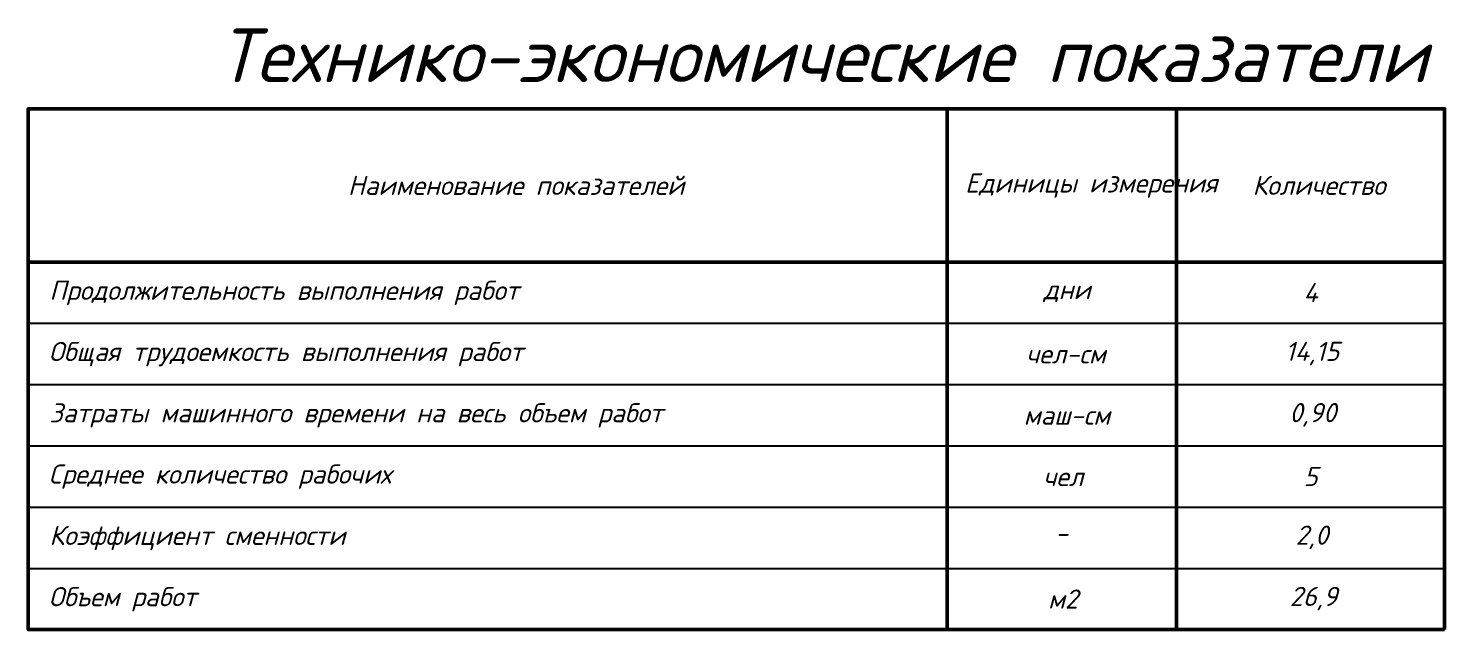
# Model space of a CAD drawing. Header units: millimetres. Extents: x 2279 to 5236, y 896 to 2828.
# Drawn here: x 4143.7 to 4328.7, y 1135.8 to 1214.3 of the extents above; entities that cross this region are included whole.
import ezdxf

# ---------------------------------------------------------------- set-up
doc = ezdxf.new("R2010")
doc.units = ezdxf.units.MM
doc.layers.add('PDF _!!ТОНКАЯ', color=7, linetype='Continuous')
doc.layers.add('PDF _Текст', color=7, linetype='Continuous')
doc.styles.add('PDF ISOCPEUR Italic', font='isocpeui.ttf')

msp = doc.modelspace()

# ---------------------------------------------------------------- linework, layer by layer
at = {"layer": 'PDF _!!ТОНКАЯ', "lineweight": 50}
msp.add_lwpolyline([(4328.68, 1135.8), (4143.68, 1135.8), (4143.68, 1203.83), (4328.68, 1203.83)], close=True, dxfattribs=at)
for points in [[(4263.7, 1203.83), (4263.7, 1135.8)], [(4293.67, 1203.83), (4293.67, 1135.8)], [(4143.68, 1183.81), (4328.68, 1183.81)]]:
    msp.add_lwpolyline(points, dxfattribs=at)
at = {"layer": 'PDF _!!ТОНКАЯ', "lineweight": 25}
for points in [[(4143.68, 1175.81), (4328.68, 1175.81)], [(4143.68, 1167.8), (4328.68, 1167.8)], [(4143.68, 1159.8), (4328.68, 1159.8)], [(4143.68, 1151.8), (4328.68, 1151.8)], [(4143.68, 1143.8), (4328.68, 1143.8)]]:
    msp.add_lwpolyline(points, dxfattribs=at)

# ---------------------------------------------------------------- texts
at = {"layer": 'PDF _Текст', "attachment_point": 7, "style": 'PDF ISOCPEUR Italic'}
for s, insert, char_height in [('Технико-экономические показатели', (4168.45, 1207.3), 6.9997), ('Единицы измерения', (4266.03, 1192.2), 2.4999), ('Наименование показателей', (4185.42, 1192.57), 2.4999), ('Количество', (4303.58, 1192.57), 2.5), ('Продолжительность выполнения работ', (4146.43, 1178.19), 2.4999), ('дни', (4276.27, 1178.56), 2.5), ('4', (4310.23, 1178.56), 2.5), ('Общая трудоемкость выполнения работ', (4146.35, 1170.19), 2.4999), ('14,15', (4307.85, 1170.31), 2.5), ('чел-см', (4273.99, 1170.56), 2.5), ('Затраты машинного времени на весь объем работ', (4146.43, 1162.19), 2.4999), ('маш-см', (4273.69, 1162.56), 2.5), ('0,90', (4308.4, 1162.31), 2.5), ('Среднее количество рабочих', (4146.35, 1154.19), 2.4999), ('чел', (4276.23, 1154.55), 2.5), ('5', (4310.27, 1154.55), 2.5), ('Коэффициент сменности', (4146.43, 1146.18), 2.4999), ('2,0', (4309.21, 1146.31), 2.5), ('-', (4277.8, 1147.18), 2.5), ('Объем работ', (4146.35, 1138.18), 2.4999), ('м2', (4276.87, 1138.55), 2.5), ('26,9', (4308.45, 1138.31), 2.5)]:
    msp.add_mtext(s, dxfattribs=dict(at, insert=insert, char_height=char_height))

doc.saveas('drawing.dxf')
